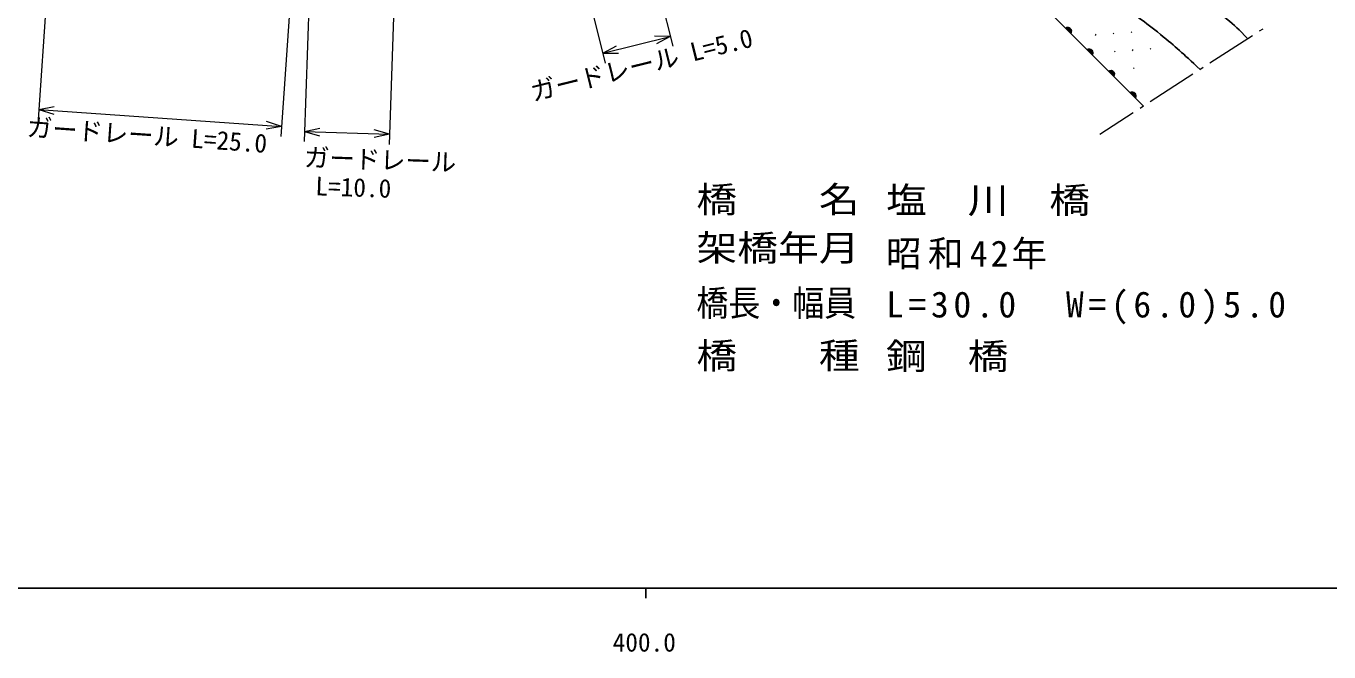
# Model space of a CAD drawing. Units: millimetres, scale not verified. Extents: x 40000 to 680000, y 20000 to 380000.
# Drawn here: x 406879 to 535366, y 198715 to 260379 of the extents above; entities that cross this region are included whole.
import ezdxf
from ezdxf.enums import TextEntityAlignment as Align

# ---------------------------------------------------------------- set-up
doc = ezdxf.new("R2010")
doc.units = ezdxf.units.MM
doc.header["$LTSCALE"] = 1000
for name, color, linetype, lineweight in [('M-BGD', 7, 'Continuous', 25), ('M-BMK-HTXT', 7, 'Continuous', 13), ('M-STR-HTXT', 7, 'Continuous', 13), ('M-TTL-BAND', 7, 'Continuous', 25)]:
    doc.layers.add(name, color=color, linetype=linetype, lineweight=lineweight)
doc.styles.add('ＭＳ ゴシック', font='')
doc.styles.get('ＭＳ ゴシック').set_extended_font_data('MS Gothic')

msp = doc.modelspace()

# ---------------------------------------------------------------- linework, layer by layer
at = {"layer": 'M-BGD'}
for p, q in [((517078, 252482), (500102, 269491)), ((512321, 259552), (512396, 259486)), ((514084, 259675), (514159, 259610)), ((515847, 259799), (515923, 259733)), ((514207, 257912), (514283, 257846)), ((515971, 258035), (516046, 257970)), ((517734, 258159), (517810, 258093)), ((516094, 256272), (516170, 256206))]:
    msp.add_line(p, q, dxfattribs=at)
for centre, radius, start, end in [((509611, 259886), 354, 323.74078, 126.14596), ((509611, 259886), 283, 325.96482, 123.92192), ((509611, 259886), 212, 329.71114, 120.17559), ((509611, 259886), 142, 337.42287, 112.46386), ((509611, 259886), 100, 347.74054, 102.1462), ((511730, 257763), 354, 323.74078, 126.14596), ((511730, 257763), 283, 325.96482, 123.92192), ((511730, 257763), 212, 329.71114, 120.17559), ((511730, 257763), 142, 337.42287, 112.46386), ((511730, 257763), 100, 347.74054, 102.1462), ((513850, 255640), 354, 323.74078, 126.14596), ((513850, 255640), 283, 325.96482, 123.92192), ((513850, 255640), 212, 329.71114, 120.17559), ((513850, 255640), 142, 337.42287, 112.46386), ((513850, 255640), 100, 347.74054, 102.1462), ((515969, 253516), 354, 323.74078, 126.14596), ((515969, 253516), 283, 325.96482, 123.92192), ((515969, 253516), 212, 329.71114, 120.17559), ((515969, 253516), 142, 337.42287, 112.46386), ((515969, 253516), 100, 347.74054, 102.1462)]:
    msp.add_arc(centre, radius, start, end, dxfattribs=at)
for points, knots in [([(488557, 299593), (488043, 298865), (487824, 298605), (487559, 297875), (487377, 297372), (487230, 297081), (487223, 296546), (487213, 295805), (487192, 295334), (487527, 294673), (487824, 294088), (488048, 293782), (488488, 293296), (490644, 290914), (492177, 289902), (494486, 287668), (495631, 286560), (496135, 285804), (497296, 284714), (499659, 282495), (501210, 281502), (503553, 279262), (505678, 277229), (506597, 275828), (508638, 273711), (510666, 271607), (511764, 270377), (513982, 268475), (516030, 266718), (517327, 265910), (519590, 264440), (521062, 263485), (522034, 263198), (523529, 262279), (524225, 261851), (524611, 261601), (525258, 261102), (526148, 260415), (526427, 260091), (527351, 259125)], [0, 0, 0, 0, 1, 1, 1, 2, 2, 2, 3, 3, 3, 4, 4, 4, 5, 5, 5, 6, 6, 6, 7, 7, 7, 8, 8, 8, 9, 9, 9, 10, 10, 10, 11, 11, 11, 12, 12, 12, 13, 13, 13, 13]), ([(522669, 256097), (520838, 257793), (520328, 258266), (518749, 259565), (517189, 260849), (516205, 261429), (514642, 262711), (514278, 263010), (514092, 263199), (513754, 263528), (512462, 264785), (511822, 265572), (510620, 266914), (509505, 268158), (508940, 268906), (507834, 270156), (507154, 270925), (506769, 271352), (506068, 272102), (505076, 273163), (504575, 273816), (503499, 274792), (502545, 275657), (502021, 276175), (500929, 276857), (499871, 277518), (499190, 277748), (498011, 278154), (496973, 278511), (496311, 278424), (495273, 278778), (494506, 279040), (494056, 279179), (493375, 279619), (492778, 280005), (492457, 280270), (492006, 280820), (491472, 281473), (491391, 281991), (490890, 282669), (490151, 283669), (489744, 284268), (488776, 285047), (488006, 285667), (487477, 285880), (486663, 286440), (485161, 287472), (484352, 288097), (482868, 289154), (480831, 290604), (479670, 291387), (477644, 292852), (476182, 293910), (475512, 294737), (473922, 295590), (473321, 295913), (473095, 296044), (472352, 296354)], [0, 0, 0, 0, 1, 1, 1, 2, 2, 2, 3, 3, 3, 4, 4, 4, 5, 5, 5, 6, 6, 6, 7, 7, 7, 8, 8, 8, 9, 9, 9, 10, 10, 10, 11, 11, 11, 12, 12, 12, 13, 13, 13, 14, 14, 14, 15, 15, 15, 16, 16, 16, 17, 17, 17, 18, 18, 18, 19, 19, 19, 19])]:
    msp.add_open_spline(points, degree=3, knots=knots, dxfattribs=at)
at = {"layer": 'M-BMK-HTXT'}
for p, q in [((528834, 260084), (528498, 259866)), ((527826, 259432), (523627, 256717)), ((522956, 256282), (522620, 256065)), ((521948, 255631), (517749, 252916)), ((517077, 252481), (516742, 252264)), ((516070, 251830), (512779, 249702))]:
    msp.add_line(p, q, dxfattribs=at)
at = {"layer": 'M-STR-HTXT'}
for p, q in [((464090, 284779), (470650, 258396)), ((457425, 283122), (463985, 256739)), ((410106, 280301), (408067, 251173)), ((434045, 278625), (432006, 249498)), ((435194, 275180), (434294, 249003)), ((443576, 274892), (442676, 248715)), ((463744, 257710), (470409, 259367)), ((463744, 257710), (465109, 258436)), ((470409, 259367), (468862, 259369)), ((470409, 259367), (469043, 258641)), ((463744, 257710), (465290, 257708)), ((408137, 252171), (409660, 252440)), ((408137, 252171), (432076, 250496)), ((408137, 252171), (409607, 251692)), ((432076, 250496), (430606, 250975)), ((432076, 250496), (430554, 250226)), ((434328, 250002), (435840, 250326)), ((434328, 250002), (442710, 249714)), ((434328, 250002), (435815, 249576)), ((442710, 249714), (441198, 249391)), ((442710, 249714), (441224, 250140))]:
    msp.add_line(p, q, dxfattribs=at)
at = {"layer": 'M-TTL-BAND'}
for p, q in [((40000, 205000), (579000, 205000)), ((468000, 205000), (468000, 204000))]:
    msp.add_line(p, q, dxfattribs=at)

# ---------------------------------------------------------------- texts
at = {"layer": 'M-STR-HTXT', "style": 'ＭＳ ゴシック'}
for s, rotation, p in [('ガードレール L=5.0', 13.963, (467921, 255142)), ('ガードレール L=25.0', 355.997, (418709, 248166)), ('ガードレール', 358.031, (441749, 245748)), (' L=10.0', 358.031, (438485, 243051))]:
    msp.add_text(s, height=1833, rotation=rotation, dxfattribs=at).set_placement(p, align=Align.BOTTOM_CENTER)
for s, width, p in [('橋\u3000\u3000名', 1.15, (472987, 241236)), ('塩\u3000川\u3000橋', 1.15, (491688, 241176)), ('架橋年月', 1.15, (472987, 236468)), ('橋長・幅員', 0.9, (472987, 231044)), ('橋\u3000\u3000種', 1.15, (472987, 225853)), ('鋼\u3000橋', 1.15, (491688, 225794))]:
    msp.add_text(s, height=2566, dxfattribs=dict(at, width=width)).set_placement(p, align=Align.BOTTOM_LEFT)
at = {"layer": 'M-STR-HTXT', "char_height": 2566, "attachment_point": 7, "style": 'ＭＳ ゴシック'}
for s, insert in [('\\T1.18;昭和42年', (491688, 236409)), ('\\T1.27;L=30.0\u3000W=(6.0)5.0', (491688, 230985))]:
    msp.add_mtext(s, dxfattribs=dict(at, insert=insert))
at = {"layer": 'M-TTL-BAND', "style": 'ＭＳ ゴシック'}
msp.add_text('400.0', height=1833, dxfattribs=at).set_placement((467844, 198195), align=Align.BOTTOM_CENTER)

doc.saveas('drawing.dxf')
